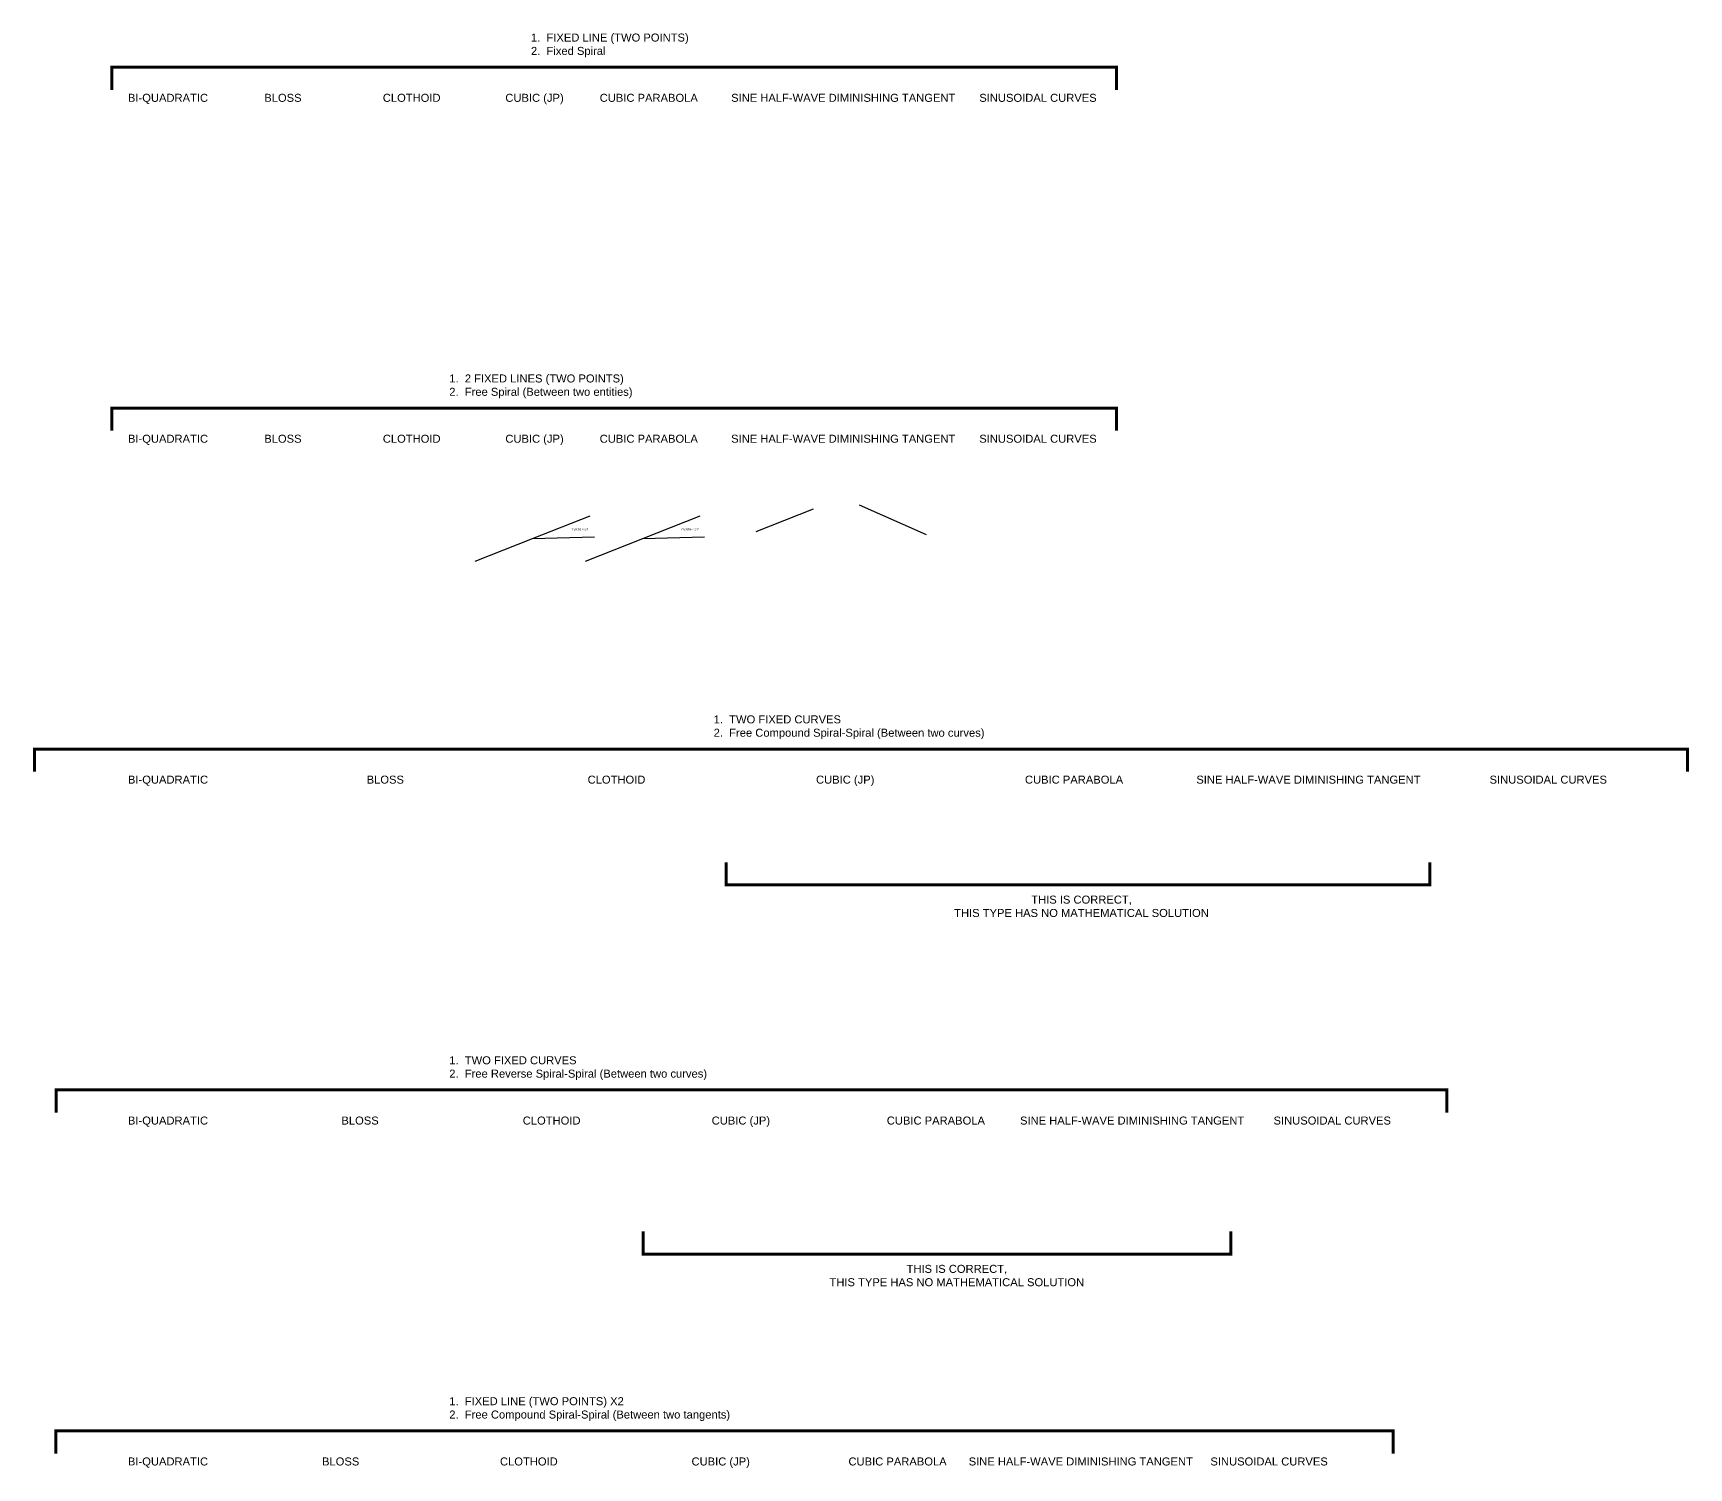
# Model space of a CAD drawing. Header units: feet. Extents: x 1000000 to 1065123, y 992134 to 1008392.
# Drawn here: x 1056846 to 1065123, y 1000612 to 1007781 of the extents above; entities that cross this region are included whole.
import ezdxf

# ---------------------------------------------------------------- set-up
doc = ezdxf.new("R2010")
doc.units = ezdxf.units.FT
doc.header["$LTSCALE"] = 40
doc.header["$MEASUREMENT"] = 0
doc.styles.get("Standard").update_dxf_attribs({"font": 'arial.ttf'})

msp = doc.modelspace()

# ---------------------------------------------------------------- linework, layer by layer
for p, q in [((1059343.4, 1005256.1), (1059630.2, 1005370.2)), ((1059894, 1005256.1), (1060180.8, 1005370.2))]:
    msp.add_line(p, q)
at = {"const_width": 15}
for points in [[(1062262.6, 1007497.8), (1062262.6, 1007610.9), (1057240.3, 1007610.9), (1057240.3, 1007497.8)], [(1062262.6, 1005794.3), (1062262.6, 1005907.4), (1057240.3, 1005907.4), (1057240.3, 1005794.3)], [(1065115.7, 1004090.8), (1065115.7, 1004203.9), (1056853.9, 1004203.9), (1056853.9, 1004090.8)], [(1063827.6, 1003638.6), (1063827.6, 1003525.5), (1060310.3, 1003525.5), (1060310.3, 1003638.6)], [(1063913.9, 1002387.3), (1063913.9, 1002500.4), (1056962, 1002500.4), (1056962, 1002387.3)], [(1062834, 1001793.4), (1062834, 1001680.3), (1059895.7, 1001680.3), (1059895.7, 1001793.4)], [(1063644.8, 1000683.8), (1063644.8, 1000796.9), (1056959.2, 1000796.9), (1056959.2, 1000683.8)]]:
    msp.add_lwpolyline(points, dxfattribs=at)
for points in [[(1060460.6, 1005290.9), (1060747.5, 1005404.9)], [(1060975.8, 1005424.1), (1061309.9, 1005276)], [(1059056.5, 1005142.1), (1059343.4, 1005256.1), (1059652, 1005265.2)], [(1059607.1, 1005142.1), (1059894, 1005256.1), (1060202.5, 1005265.2)]]:
    msp.add_lwpolyline(points)

# ---------------------------------------------------------------- texts
at = {"attachment_point": 1}
for s, insert, char_height, width in [('{\\fArial CE|b0|i0|c238|p34;1.  FIXED LINE (TWO POINTS)\\P2.  F}ixed Spiral', (1059335.1, 1007779.3), 40, 1993.56), ('BI-QUADRATIC', (1057320.5, 1007478.2), 40, 1993.56), ('BLOSS', (1058001.9, 1007478.2), 40, 1993.56), ('CLOTHOID', (1058594.5, 1007478.2), 40, 1993.56), ('CUBIC (JP)', (1059207, 1007478.2), 40, 1993.56), ('{\\fArial CE|b0|i0|c238|p34;CUBIC }PARABOLA', (1059678.7, 1007478.2), 40, 1993.56), ('SINE HALF-WAVE DIMINISHING TANGENT', (1060335.7, 1007478.2), 40, 1993.56), ('SINUSOIDAL CURVES', (1061576.1, 1007478.2), 40, 1993.56), ('{\\fArial CE|b0|i0|c238|p34;1.  }2 {\\fArial CE|b0|i0|c238|p34;FIXED LINE}S{\\fArial CE|b0|i0|c238|p34; (TWO POINTS)\\P2.  Free Spiral (Between two entities) }', (1058926.7, 1006075.8), 40, 1993.56), ('BI-QUADRATIC', (1057320.5, 1005774.7), 40, 1993.56), ('BLOSS', (1058001.9, 1005774.7), 40, 1993.56), ('CLOTHOID', (1058594.5, 1005774.7), 40, 1993.56), ('CUBIC (JP)', (1059207, 1005774.7), 40, 1993.56), ('{\\fArial CE|b0|i0|c238|p34;CUBIC }PARABOLA', (1059678.7, 1005774.7), 40, 1993.56), ('SINE HALF-WAVE DIMINISHING TANGENT', (1060335.7, 1005774.7), 40, 1993.56), ('SINUSOIDAL CURVES', (1061576.1, 1005774.7), 40, 1993.56), ('must be < 24%%D', (1059536.8, 1005307.5), 10, 498.39), ('must be < 24%%D', (1060087.4, 1005307.5), 10, 498.39), ('{\\fArial CE|b0|i0|c238|p34;1.  }TWO FIXED CURVES{\\fArial CE|b0|i0|c238|p34;\\P2.  Free Compound Spiral-Spiral (Between two curves)}', (1060248.3, 1004372.3), 40, 1993.56), ('BI-QUADRATIC', (1057320.5, 1004071.2), 40, 1993.56), ('BLOSS', (1058513.8, 1004071.2), 40, 1993.56), ('CLOTHOID', (1059618.3, 1004071.2), 40, 1993.56), ('CUBIC (JP)', (1060760.1, 1004071.2), 40, 1993.56), ('{\\fArial CE|b0|i0|c238|p34;CUBIC }PARABOLA', (1061804.4, 1004071.2), 40, 1993.56), ('SINE HALF-WAVE DIMINISHING TANGENT', (1062661, 1004071.2), 40, 1993.56), ('SINUSOIDAL CURVES', (1064126.9, 1004071.2), 40, 1993.56), ('\\pi748.44;{\\fArial CE|b0|i0|c238|p34;THIS IS CORRECT,\\P\\pi363.23;THIS TYPE HAS NO MATHEMATICAL SOLUTION}', (1061087.4, 1003471.7), 40, 1993.56), ('{\\fArial CE|b0|i0|c238|p34;1.  }TWO FIXED CURVES{\\fArial CE|b0|i0|c238|p34;\\P2.  Free Reverse Spiral-Spiral (Between two curves) }', (1058926.7, 1002668.8), 40, 1993.56), ('BI-QUADRATIC', (1057320.5, 1002367.6), 40, 1993.56), ('BLOSS', (1058387.6, 1002367.6), 40, 1993.56), ('CLOTHOID', (1059294.1, 1002367.6), 40, 1993.56), ('CUBIC (JP)', (1060238.5, 1002367.6), 40, 1993.56), ('{\\fArial CE|b0|i0|c238|p34;CUBIC }PARABOLA', (1061113.8, 1002367.6), 40, 1993.56), ('SINE HALF-WAVE DIMINISHING TANGENT', (1061779.8, 1002367.6), 40, 1993.56), ('SINUSOIDAL CURVES', (1063047.1, 1002367.6), 40, 1993.56), ('\\pi748.44;{\\fArial CE|b0|i0|c238|p34;THIS IS CORRECT,\\P\\pi363.23;THIS TYPE HAS NO MATHEMATICAL SOLUTION}', (1060464.2, 1001626.5), 40, 1993.56), ('{\\fArial CE|b0|i0|c238|p34;1.  FIXED LINE (TWO POINTS)} X2{\\fArial CE|b0|i0|c238|p34;\\P2.  Free Compound Spiral-Spiral (Between two tangents)}', (1058926.7, 1000965.3), 40, 1993.56), ('BI-QUADRATIC', (1057320.5, 1000664.1), 40, 1993.56), ('BLOSS', (1058290.7, 1000664.1), 40, 1993.56), ('CLOTHOID', (1059180.2, 1000664.1), 40, 1993.56), ('CUBIC (JP)', (1060137.7, 1000664.1), 40, 1993.56), ('{\\fArial CE|b0|i0|c238|p34;CUBIC }PARABOLA', (1060922.3, 1000664.1), 40, 1993.56), ('SINE HALF-WAVE DIMINISHING TANGENT', (1061523.1, 1000664.1), 40, 1993.56), ('SINUSOIDAL CURVES', (1062731.4, 1000664.1), 40, 1993.56)]:
    msp.add_mtext(s, dxfattribs=dict(at, insert=insert, char_height=char_height, width=width))

doc.saveas('drawing.dxf')
